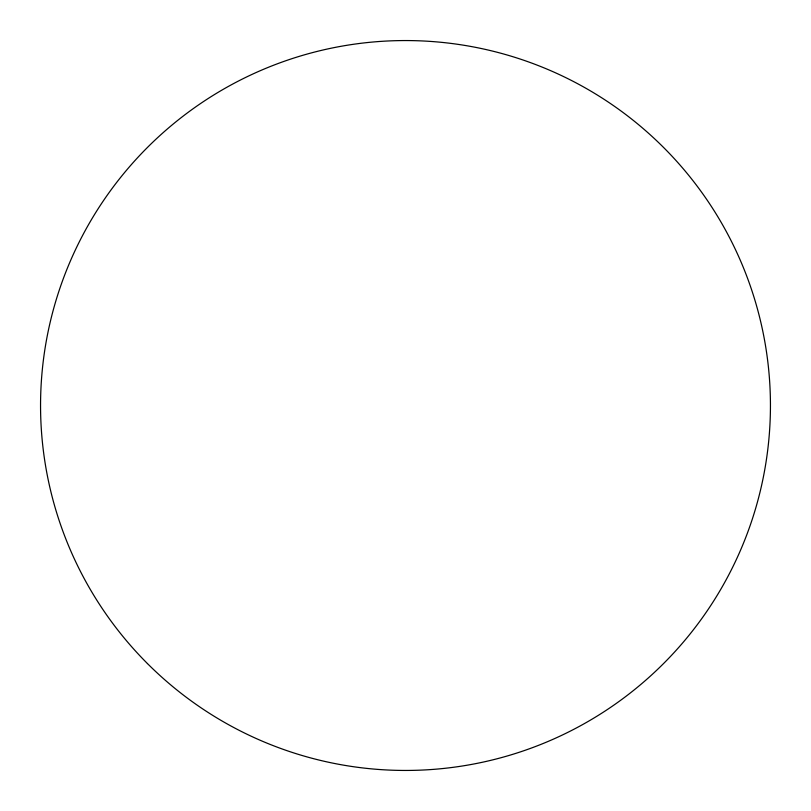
<?xml version="1.0" encoding="UTF-8"?>
<svg xmlns="http://www.w3.org/2000/svg" width="811" height="811" viewBox="0 0 811 811"><rect width="100%" height="100%" fill="white"/><g stroke="black" fill="none" stroke-linecap="round" stroke-linejoin="round"><path stroke-width="1.22" d="M147.44 663.56A364.95 364.95 0 0 0 758.011 499.951A364.95 364.95 0 0 0 311.049 52.989A364.95 364.95 0 0 0 147.44 663.56"/></g></svg>
